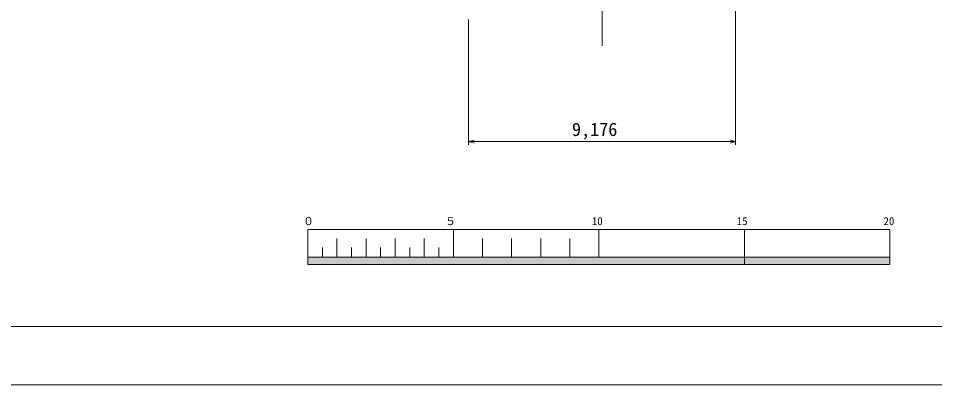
# Model space of a CAD drawing. Units: millimetres, scale not verified. Extents: x -51052 to 51048, y -29700 to 29700.
# Drawn here: x -19572 to 11908, y -29700 to -17106 of the extents above; entities that cross this region are included whole.
import ezdxf
from ezdxf.enums import TextEntityAlignment as Align

# ---------------------------------------------------------------- set-up
doc = ezdxf.new("R2010")
doc.units = ezdxf.units.MM
doc.header["$LTSCALE"] = 100
doc.linetypes.add('USER1', pattern=[50.8, 31.75, -6.35, 6.35, -6.35])
for name, color, linetype, lineweight in [('0-2_sunpou', 7, 'Continuous', 18), ('0-4_frame', 7, 'Continuous', 18), ('0-6_center', 7, 'USER1', 18)]:
    doc.layers.add(name, color=color, linetype=linetype, lineweight=lineweight)
doc.styles.add('ＭＳ ゴシック', font='')
doc.styles.get('ＭＳ ゴシック').set_extended_font_data('MS Gothic')

msp = doc.modelspace()

# ---------------------------------------------------------------- linework, layer by layer
at = {"layer": '0-2_sunpou'}
for p, q in [((5070, -16780.6), (5070, -21450.6)), ((-4106, -17150.6), (-4106, -21450.6)), ((-4106, -21343), (-3912.8, -21291.2)), ((-4106, -21343), (5070, -21343)), ((-4106, -21343), (-3912.8, -21394.7)), ((5070, -21343), (4876.8, -21291.2)), ((5070, -21343), (4876.8, -21394.7)), ((-4627.7, -25320.6), (-4627.7, -24370.6)), ((372.3, -25320.6), (372.3, -24370.6)), ((5372.3, -25570.6), (5372.3, -24370.6)), ((-8627.7, -25320.6), (-8627.7, -24670.6)), ((-7627.7, -25320.6), (-7627.7, -24670.6)), ((-6627.7, -25320.6), (-6627.7, -24670.6)), ((-5627.7, -25320.6), (-5627.7, -24670.6)), ((-3627.7, -25320.6), (-3627.7, -24670.6)), ((-2627.7, -25320.6), (-2627.7, -24670.6)), ((-1627.7, -25320.6), (-1627.7, -24670.6)), ((-627.7, -25320.6), (-627.7, -24670.6)), ((-9127.7, -25320.6), (-9127.7, -24980.6)), ((-8127.7, -25320.6), (-8127.7, -24980.6)), ((-7127.7, -25320.6), (-7127.7, -24980.6)), ((-6127.7, -25320.6), (-6127.7, -24980.6)), ((-5127.7, -25320.6), (-5127.7, -24980.6)), ((-9627.7, -25320.6), (10372.3, -25320.6)), ((-9627.7, -25320.6), (10372.3, -25320.6)), ((-9627.7, -25320.6), (10372.3, -25320.6)), ((10372.3, -25570.6), (-9627.7, -25570.6)), ((10372.3, -25570.6), (-9627.7, -25570.6))]:
    msp.add_line(p, q, dxfattribs=at)
msp.add_lwpolyline([(-9627.7, -24370.6), (10372.3, -24370.6), (10372.3, -25570.6), (-9627.7, -25570.6)], close=True, dxfattribs=at)
msp.add_solid([(-9627.7, -25320.6), (10372.3, -25320.6), (-9627.7, -25570.6), (10372.3, -25570.6)], dxfattribs=at)
at = {"layer": '0-4_frame'}
for points in [[(-51051.5, -29700.1), (51048.5, -29700.1), (51048.5, 29699.9), (-51051.5, 29699.9)], [(-49051.5, -27700.1), (49048.5, -27700.1), (49048.5, 27699.9), (-49051.5, 27699.9)]]:
    msp.add_lwpolyline(points, close=True, dxfattribs=at)
at = {"layer": '0-6_center'}
msp.add_line((482, -18055.3), (482, 20620.9), dxfattribs=at)

# ---------------------------------------------------------------- texts
at = {"layer": '0-2_sunpou', "style": 'ＭＳ ゴシック'}
for s, height, p in [('9,176', 458.2, (-552.1, -21290)), ('０', 274.9, (-9791, -24298.3)), ('５', 274.9, (-4911, -24298.3)), ('10', 274.9, (129, -24298.3)), ('15', 274.9, (5109, -24298.3)), ('20', 274.9, (10149, -24298.3))]:
    msp.add_text(s, height=height, dxfattribs=at).set_placement(p, align=Align.BOTTOM_LEFT)

doc.saveas('drawing.dxf')
